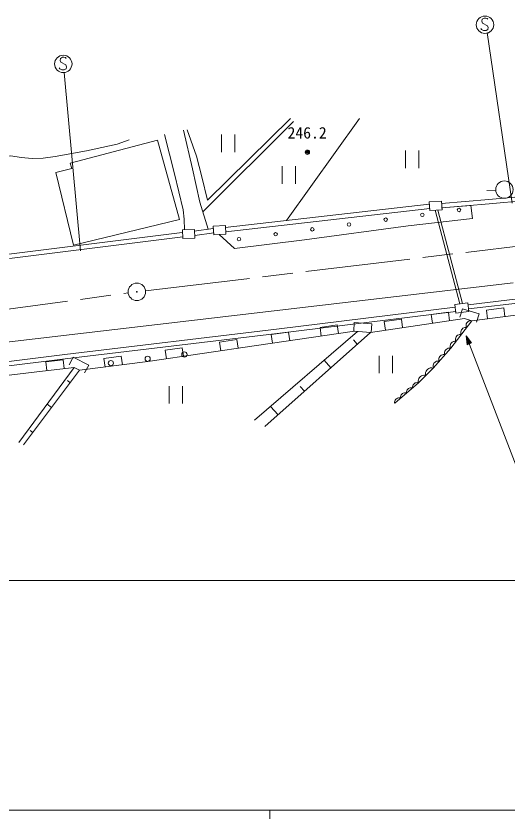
# Model space of a CAD drawing. Units: millimetres, scale not verified. Extents: x 40000 to 680000, y 20000 to 380000.
# Drawn here: x 238894 to 295287, y 204000 to 296036 of the extents above; entities that cross this region are included whole.
import ezdxf
from ezdxf.enums import TextEntityAlignment as Align

# ---------------------------------------------------------------- set-up
doc = ezdxf.new("R2010")
doc.units = ezdxf.units.MM
doc.header["$LTSCALE"] = 1000
doc.linetypes.add('CHAIN', pattern=[18.5, 12, -1.5, 3.5, -1.5])
for name, color, linetype, lineweight in [('M-BGD', 7, 'Continuous', 13), ('M-BGD-EXST', 7, 'Continuous', 13), ('M-BMK', 2, 'CHAIN', 13), ('M-BMK-SRVR', 3, 'Continuous', 13), ('M-STR-HTXT', 7, 'Continuous', 13), ('M-STR-STRC', 7, 'Continuous', 13), ('M-TTL-BAND', 7, 'Continuous', 13)]:
    doc.layers.add(name, color=color, linetype=linetype, lineweight=lineweight)
doc.styles.add('ＭＳ ゴシック', font='')
doc.styles.get('ＭＳ ゴシック').set_extended_font_data('MS Gothic')

msp = doc.modelspace()

# ---------------------------------------------------------------- linework, layer by layer
at = {"layer": 'M-BGD'}
for p, q in [((270715, 283937), (260314, 273580)), ((260833, 274941), (270367, 284284)), ((269903, 272601), (278254, 284284)), ((258101, 282959), (259115, 278539)), ((258521, 282990), (259598, 279960)), ((255092, 281791), (245083, 279171)), ((257626, 272700), (255092, 281791)), ((255916, 282454), (257056, 277940)), ((262449, 282440), (262449, 280447)), ((263968, 280447), (263968, 282440)), ((259598, 279960), (260200, 277592)), ((283544, 280609), (283544, 278616)), ((285063, 278616), (285063, 280609)), ((245083, 279171), (245273, 278571)), ((245273, 278571), (243468, 278098)), ((243468, 278098), (245487, 269762)), ((259115, 278539), (259970, 274688)), ((269417, 278810), (269417, 276817)), ((270937, 276817), (270937, 278810)), ((257056, 277940), (258069, 273836)), ((260200, 277592), (260833, 274941)), ((305458, 276109), (293094, 275002)), ((293883, 276081), (292885, 276022)), ((305502, 275613), (293135, 274506)), ((259970, 274688), (260927, 271606)), ((286263, 274489), (262880, 271790)), ((287669, 274812), (286274, 274722)), ((286274, 274722), (286338, 273728)), ((287733, 273818), (287669, 274812)), ((293094, 275002), (287676, 274559)), ((293135, 274506), (287717, 274062)), ((291015, 274332), (287717, 274062)), ((291206, 272826), (291015, 274332)), ((258069, 273836), (258164, 272763)), ((286321, 273994), (262937, 271295)), ((286321, 273994), (262937, 271295)), ((286338, 273728), (286321, 273994)), ((286338, 273728), (287733, 273818)), ((287733, 273818), (286338, 273728)), ((286944, 273774), (289771, 263051)), ((287250, 273787), (290072, 263085)), ((287717, 274062), (287733, 273818)), ((245487, 269762), (257626, 272700)), ((258164, 272763), (258201, 271526)), ((283858, 271974), (291206, 272826)), ((259359, 271583), (257973, 271515)), ((257973, 271515), (258022, 270520)), ((261481, 271684), (259323, 271379)), ((259408, 270588), (259359, 271583)), ((262888, 272035), (261502, 271945)), ((261502, 271945), (261567, 270951)), ((262954, 271041), (262888, 272035)), ((271949, 270396), (283858, 271974)), ((257949, 271238), (238081, 268756)), ((258011, 270743), (238143, 268262)), ((258022, 270520), (259408, 270588)), ((261552, 271191), (259394, 270886)), ((261567, 270951), (262954, 271041)), ((262954, 271041), (262192, 270991)), ((262192, 270991), (263935, 269385)), ((262937, 271295), (262954, 271041)), ((263935, 269385), (271949, 270396)), ((290719, 262950), (314328, 265722)), ((290778, 262456), (314386, 265227)), ((290778, 262456), (313709, 265147)), ((268754, 260152), (289236, 262666)), ((290695, 263156), (289199, 262985)), ((289199, 262985), (289313, 261995)), ((290062, 262480), (289775, 261526)), ((291978, 261907), (290062, 262480)), ((290809, 262166), (290695, 263156)), ((290809, 262166), (290778, 262456)), ((302290, 262494), (291152, 261114)), ((294805, 262571), (292821, 262325)), ((292821, 262325), (292945, 261336)), ((294929, 261582), (294805, 262571)), ((268815, 259657), (289297, 262172)), ((268815, 259657), (289297, 262172)), ((288459, 262099), (286481, 261807)), ((286481, 261807), (286627, 260822)), ((288605, 261113), (288459, 262099)), ((289297, 262172), (289313, 261995)), ((289313, 261995), (290809, 262166)), ((289313, 261995), (290809, 262166)), ((291690, 260953), (291978, 261907)), ((275722, 260623), (273743, 260335)), ((275866, 259637), (275722, 260623)), ((277673, 260900), (277605, 259906)), ((279668, 260764), (277673, 260900)), ((290313, 261365), (279526, 259775)), ((279600, 259770), (279668, 260764)), ((283065, 261304), (281087, 261012)), ((281087, 261012), (281234, 260027)), ((283212, 260318), (283065, 261304)), ((291152, 261114), (288725, 257963)), ((291152, 261114), (290313, 261365)), ((290491, 260615), (290490, 260516)), ((290490, 260516), (290501, 260432)), ((290516, 260746), (290491, 260615)), ((290574, 260853), (290516, 260746)), ((290647, 260948), (290574, 260853)), ((290736, 261031), (290647, 260948)), ((290856, 261089), (290736, 261031)), ((290953, 261116), (290856, 261089)), ((291037, 261127), (290953, 261116)), ((291152, 261114), (291037, 261127)), ((244483, 257224), (268754, 260152)), ((244543, 256729), (268815, 259657)), ((244543, 256729), (268815, 259657)), ((266240, 249717), (278026, 259877)), ((277679, 259901), (266472, 258269)), ((279526, 259775), (267419, 248983)), ((270118, 259807), (268140, 259519)), ((270263, 258821), (270118, 259807)), ((273743, 260335), (273888, 259349)), ((279526, 259775), (277679, 259901)), ((289819, 259547), (289735, 259536)), ((289935, 259533), (289819, 259547)), ((289882, 259825), (289881, 259725)), ((289881, 259725), (289892, 259641)), ((289908, 259956), (289882, 259825)), ((289892, 259641), (289935, 259533)), ((289965, 260063), (289908, 259956)), ((290038, 260158), (289965, 260063)), ((290127, 260241), (290038, 260158)), ((290247, 260299), (290127, 260241)), ((290344, 260326), (290247, 260299)), ((290428, 260337), (290344, 260326)), ((290544, 260324), (290428, 260337)), ((290501, 260432), (290544, 260324)), ((264194, 258941), (262217, 258649)), ((262217, 258649), (262363, 257663)), ((264341, 257955), (264194, 258941)), ((268140, 259519), (268284, 258533)), ((278012, 258426), (277575, 258913)), ((288909, 258660), (288820, 258578)), ((289030, 258719), (288909, 258660)), ((289126, 258745), (289030, 258719)), ((289210, 258756), (289126, 258745)), ((289326, 258743), (289210, 258756)), ((289273, 259035), (289272, 258935)), ((289272, 258935), (289283, 258851)), ((289299, 259166), (289273, 259035)), ((289283, 258851), (289326, 258743)), ((289356, 259273), (289299, 259166)), ((289429, 259368), (289356, 259273)), ((289518, 259450), (289429, 259368)), ((289639, 259509), (289518, 259450)), ((289735, 259536), (289639, 259509)), ((266472, 258269), (253992, 256429)), ((257954, 258020), (255976, 257729)), ((255976, 257729), (256123, 256743)), ((258101, 257035), (257954, 258020)), ((288725, 257963), (286711, 255687)), ((288129, 257742), (288065, 257639)), ((288209, 257832), (288129, 257742)), ((288303, 257908), (288209, 257832)), ((288427, 257958), (288303, 257908)), ((288525, 257979), (288427, 257958)), ((288610, 257984), (288525, 257979)), ((288725, 257963), (288610, 257984)), ((288664, 258245), (288663, 258145)), ((288663, 258145), (288674, 258061)), ((288690, 258376), (288664, 258245)), ((288674, 258061), (288717, 257953)), ((288747, 258483), (288690, 258376)), ((288820, 258578), (288747, 258483)), ((232059, 255718), (244483, 257224)), ((245458, 256940), (244988, 256061)), ((247222, 256002), (245458, 256940)), ((250952, 257042), (248969, 256787)), ((248969, 256787), (249097, 255799)), ((251080, 256054), (250952, 257042)), ((280522, 257106), (280522, 255114)), ((282041, 255114), (282041, 257106)), ((287404, 256892), (287370, 256763)), ((287468, 256995), (287404, 256892)), ((287548, 257085), (287468, 256995)), ((287642, 257161), (287548, 257085)), ((287766, 257211), (287642, 257161)), ((287864, 257231), (287766, 257211)), ((287949, 257237), (287864, 257231)), ((288064, 257216), (287949, 257237)), ((288031, 257510), (288023, 257411)), ((288023, 257411), (288028, 257326)), ((288028, 257326), (288064, 257216)), ((288065, 257639), (288031, 257510)), ((232119, 255223), (244543, 256729)), ((232119, 255223), (244543, 256729)), ((244290, 256614), (242305, 256382)), ((242305, 256382), (242421, 255392)), ((244407, 255625), (244290, 256614)), ((253992, 256429), (246184, 255425)), ((246752, 255123), (247222, 256002)), ((274986, 255728), (274213, 256589)), ((286708, 256015), (286701, 255916)), ((286701, 255916), (286706, 255832)), ((286743, 256145), (286708, 256015)), ((286807, 256248), (286743, 256145)), ((286887, 256337), (286807, 256248)), ((286981, 256414), (286887, 256337)), ((287105, 256464), (286981, 256414)), ((287203, 256484), (287105, 256464)), ((287288, 256489), (287203, 256484)), ((287402, 256468), (287288, 256489)), ((287370, 256763), (287362, 256663)), ((287362, 256663), (287367, 256579)), ((287367, 256579), (287402, 256468)), ((241274, 255258), (233928, 254379)), ((239194, 247147), (245555, 255759)), ((246185, 255425), (239759, 246878)), ((245555, 255759), (241274, 255258)), ((246184, 255425), (245555, 255759)), ((286711, 255687), (285042, 253974)), ((285853, 255185), (285838, 255066)), ((285838, 255066), (285840, 254964)), ((285840, 254964), (285875, 254830)), ((285902, 255337), (285853, 255185)), ((285985, 255457), (285902, 255337)), ((286085, 255560), (285985, 255457)), ((286203, 255646), (286085, 255560)), ((286355, 255699), (286203, 255646)), ((286473, 255718), (286355, 255699)), ((286575, 255719), (286473, 255718)), ((286711, 255687), (286575, 255719)), ((286706, 255832), (286741, 255721)), ((245114, 254000), (244782, 254248)), ((285017, 254327), (285002, 254208)), ((285002, 254208), (285004, 254107)), ((285004, 254107), (285040, 253972)), ((285066, 254480), (285017, 254327)), ((285149, 254599), (285066, 254480)), ((285249, 254702), (285149, 254599)), ((285367, 254789), (285249, 254702)), ((285519, 254841), (285367, 254789)), ((285637, 254860), (285519, 254841)), ((285739, 254862), (285637, 254860)), ((285875, 254830), (285739, 254862)), ((256459, 253606), (256459, 251613)), ((257979, 251613), (257979, 253606)), ((271959, 253030), (271468, 253577)), ((285042, 253974), (282316, 251650)), ((283730, 253186), (283683, 253075)), ((283800, 253269), (283730, 253186)), ((283882, 253339), (283800, 253269)), ((283976, 253396), (283882, 253339)), ((284093, 253425), (283976, 253396)), ((284183, 253430), (284093, 253425)), ((284259, 253425), (284183, 253430)), ((284358, 253391), (284259, 253425)), ((284347, 253570), (284341, 253494)), ((284341, 253494), (284358, 253391)), ((284366, 253658), (284347, 253570)), ((284413, 253769), (284366, 253658)), ((284483, 253852), (284413, 253769)), ((284565, 253922), (284483, 253852)), ((284659, 253979), (284565, 253922)), ((284776, 254008), (284659, 253979)), ((284866, 254013), (284776, 254008)), ((284942, 254008), (284866, 254013)), ((285042, 253974), (284942, 254008)), ((282608, 252229), (282515, 252173)), ((282726, 252259), (282608, 252229)), ((282815, 252264), (282726, 252259)), ((282891, 252258), (282815, 252264)), ((282991, 252225), (282891, 252258)), ((282979, 252404), (282974, 252328)), ((282974, 252328), (282991, 252225)), ((282999, 252492), (282979, 252404)), ((283046, 252603), (282999, 252492)), ((283116, 252686), (283046, 252603)), ((283198, 252756), (283116, 252686)), ((283292, 252813), (283198, 252756)), ((283409, 252842), (283292, 252813)), ((283499, 252847), (283409, 252842)), ((283575, 252841), (283499, 252847)), ((283675, 252808), (283575, 252841)), ((283663, 252987), (283657, 252911)), ((283657, 252911), (283675, 252808)), ((283683, 253075), (283663, 252987)), ((242972, 251152), (242443, 251546)), ((268932, 250332), (268069, 251293)), ((282296, 251821), (282290, 251745)), ((282290, 251745), (282307, 251642)), ((282315, 251909), (282296, 251821)), ((282362, 252020), (282315, 251909)), ((282433, 252103), (282362, 252020)), ((282515, 252173), (282433, 252103)), ((240830, 248303), (240527, 248529))]:
    msp.add_line(p, q, dxfattribs=at)
msp.add_lwpolyline([(237893, 269196), (237816, 270589), (237630, 271957), (237277, 273856), (236803, 275806), (236357, 277651), (236056, 279297), (236332, 279573), (236726, 279755), (237496, 279943), (238305, 280023), (239486, 279813), (240737, 279704), (241996, 279753), (243387, 279924), (246960, 280581), (250503, 281359), (251861, 281854)], dxfattribs=at)
for centre, major_axis in [((272299, 280433), (250, 0)), ((272299, 280433), (150, 0)), ((272299, 280433), (50, 0)), ((294881, 276140), (1000, 0)), ((285473, 273254), (200, 0)), ((289678, 273811), (200, 0)), ((281269, 272697), (200, 0)), ((272860, 271582), (200, 0)), ((277065, 272140), (200, 0)), ((264451, 270468), (200, 0)), ((268656, 271025), (200, 0)), ((253980, 256747), (300, 0)), ((258192, 257241), (300, 0)), ((249767, 256253), (300, 0))]:
    msp.add_ellipse(centre, major_axis=major_axis, ratio=0.99659, dxfattribs=at)
at = {"layer": 'M-BGD-EXST'}
for p, q in [((292336, 295677), (292296, 295438)), ((292296, 295438), (292376, 295239)), ((292576, 295797), (292336, 295677)), ((292736, 295797), (292576, 295797)), ((292896, 295757), (292736, 295797)), ((292976, 295677), (292896, 295757)), ((292256, 294482), (292176, 294601)), ((292376, 295239), (292936, 294920)), ((292936, 294920), (293016, 294721)), ((293016, 294721), (292976, 294482)), ((292496, 294362), (292256, 294482)), ((292776, 294362), (292496, 294362)), ((292976, 294482), (292776, 294362)), ((292917, 294154), (295763, 274571)), ((243988, 291189), (243948, 290950)), ((243948, 290950), (244028, 290751)), ((244228, 291308), (243988, 291189)), ((244388, 291308), (244228, 291308)), ((244548, 291269), (244388, 291308)), ((244628, 291189), (244548, 291269)), ((243908, 289993), (243828, 290113)), ((244148, 289874), (243908, 289993)), ((244028, 290751), (244588, 290432)), ((244628, 289993), (244428, 289874)), ((244588, 290432), (244668, 290232)), ((244668, 290232), (244628, 289993)), ((244428, 289874), (244148, 289874)), ((244408, 289572), (246269, 269116))]:
    msp.add_line(p, q, dxfattribs=at)
for centre in [(292656, 295040), (244308, 290551)]:
    msp.add_ellipse(centre, major_axis=(1000, 0), ratio=0.99659, dxfattribs=at)
at = {"layer": 'M-BMK'}
for p, q in [((253738, 264541), (317206, 272140)), ((232911, 261777), (251754, 264290))]:
    msp.add_line(p, q, dxfattribs=at)
at = {"layer": 'M-BMK-SRVR'}
for major_axis in [(1000, 0), (40, 0)]:
    msp.add_ellipse((252745, 264422), major_axis=major_axis, ratio=0.99659, dxfattribs=at)
at = {"layer": 'M-STR-HTXT'}
for p, q in [((290508, 259396), (296609, 243494)), ((290508, 259396), (291127, 258565)), ((290604, 258366), (290508, 259396)), ((290608, 259135), (291038, 258574)), ((290664, 258431), (290608, 259135)), ((290665, 258986), (290949, 258583)), ((290724, 258497), (290665, 258986)), ((290751, 258763), (290860, 258591)), ((290785, 258563), (290751, 258763)), ((291127, 258565), (290604, 258366)), ((291038, 258574), (290664, 258431)), ((290949, 258583), (290724, 258497)), ((290860, 258591), (290785, 258563)), ((219352, 231333), (516589, 231333))]:
    msp.add_line(p, q, dxfattribs=at)
at = {"layer": 'M-STR-STRC'}
msp.add_line((236267, 258493), (295883, 265459), dxfattribs=at)
at = {"layer": 'M-TTL-BAND'}
for p, q in [((40000, 205000), (579000, 205000)), ((268000, 205000), (268000, 204000))]:
    msp.add_line(p, q, dxfattribs=at)

# ---------------------------------------------------------------- texts
at = {"layer": 'M-BGD', "style": 'ＭＳ ゴシック'}
msp.add_text('246.2', height=1320, dxfattribs=at).set_placement((270019, 281601), align=Align.BOTTOM_LEFT)

doc.saveas('drawing.dxf')
